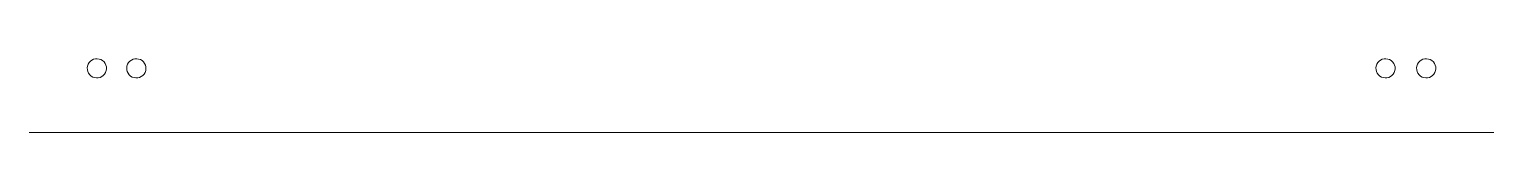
# Model space of a CAD drawing. Header units: inches. Extents: x -0.01 to 5.99, y -5.84 to -0.03.
# Drawn here: x -0.01 to 5.99, y -5.84 to -5.53 of the extents above; entities outside this region: 4.
import ezdxf

# ---------------------------------------------------------------- set-up
doc = ezdxf.new("R2010")
doc.units = ezdxf.units.IN
doc.header["$MEASUREMENT"] = 0
doc.layers.add('Layer 1', color=7, linetype='Continuous')

msp = doc.modelspace()

# ---------------------------------------------------------------- linework, layer by layer
at = {"layer": 'Layer 1', "color": 179, "lineweight": 20, "true_color": 0x231f20}
msp.add_lwpolyline([(-0.0051, -5.8403), (5.9949, -5.8403)], dxfattribs=at)
for points in [[(0.2885, -0.0413), (0.3082, -0.0506), (0.3166, -0.074), (0.3074, -0.0937), (0.2981, -0.1134), (0.2746, -0.1218), (0.255, -0.1126), (0.2353, -0.1033), (0.2269, -0.0799), (0.2361, -0.0602), (0.2454, -0.0405), (0.2688, -0.0321), (0.2885, -0.0413)], [(0.4502, -0.0413), (0.4699, -0.0506), (0.4783, -0.074), (0.4691, -0.0937), (0.4598, -0.1134), (0.4363, -0.1218), (0.4167, -0.1126), (0.397, -0.1033), (0.3886, -0.0799), (0.3978, -0.0602), (0.4071, -0.0405), (0.4305, -0.0321), (0.4502, -0.0413)], [(5.5683, -0.0413), (5.588, -0.0506), (5.5964, -0.074), (5.5872, -0.0937), (5.5779, -0.1134), (5.5544, -0.1218), (5.5348, -0.1126), (5.5151, -0.1033), (5.5067, -0.0799), (5.5159, -0.0602), (5.5252, -0.0405), (5.5486, -0.0321), (5.5683, -0.0413)], [(5.735, -0.0413), (5.7547, -0.0506), (5.7631, -0.074), (5.7538, -0.0937), (5.7446, -0.1134), (5.7211, -0.1218), (5.7014, -0.1126), (5.6818, -0.1033), (5.6733, -0.0799), (5.6826, -0.0602), (5.6918, -0.0405), (5.7153, -0.0321), (5.735, -0.0413)], [(0.2885, -5.5408), (0.3082, -5.55), (0.3166, -5.5735), (0.3074, -5.5932), (0.2981, -5.6128), (0.2746, -5.6213), (0.255, -5.612), (0.2353, -5.6028), (0.2269, -5.5793), (0.2361, -5.5596), (0.2454, -5.5399), (0.2688, -5.5315), (0.2885, -5.5408)], [(0.4502, -5.5408), (0.4699, -5.55), (0.4783, -5.5735), (0.4691, -5.5932), (0.4598, -5.6128), (0.4363, -5.6213), (0.4167, -5.612), (0.397, -5.6028), (0.3886, -5.5793), (0.3978, -5.5596), (0.4071, -5.5399), (0.4305, -5.5315), (0.4502, -5.5408)], [(5.5683, -5.5408), (5.588, -5.55), (5.5964, -5.5735), (5.5872, -5.5932), (5.5779, -5.6128), (5.5544, -5.6213), (5.5348, -5.612), (5.5151, -5.6028), (5.5067, -5.5793), (5.5159, -5.5596), (5.5252, -5.5399), (5.5486, -5.5315), (5.5683, -5.5408)], [(5.735, -5.5408), (5.7547, -5.55), (5.7631, -5.5735), (5.7538, -5.5932), (5.7446, -5.6128), (5.7211, -5.6213), (5.7014, -5.612), (5.6818, -5.6028), (5.6733, -5.5793), (5.6826, -5.5596), (5.6918, -5.5399), (5.7153, -5.5315), (5.735, -5.5408)]]:
    msp.add_open_spline(points, degree=3, knots=[0, 0, 0, 0, 1, 1, 1, 2, 2, 2, 3, 3, 3, 4, 4, 4, 4], dxfattribs=at)

doc.saveas('drawing.dxf')
